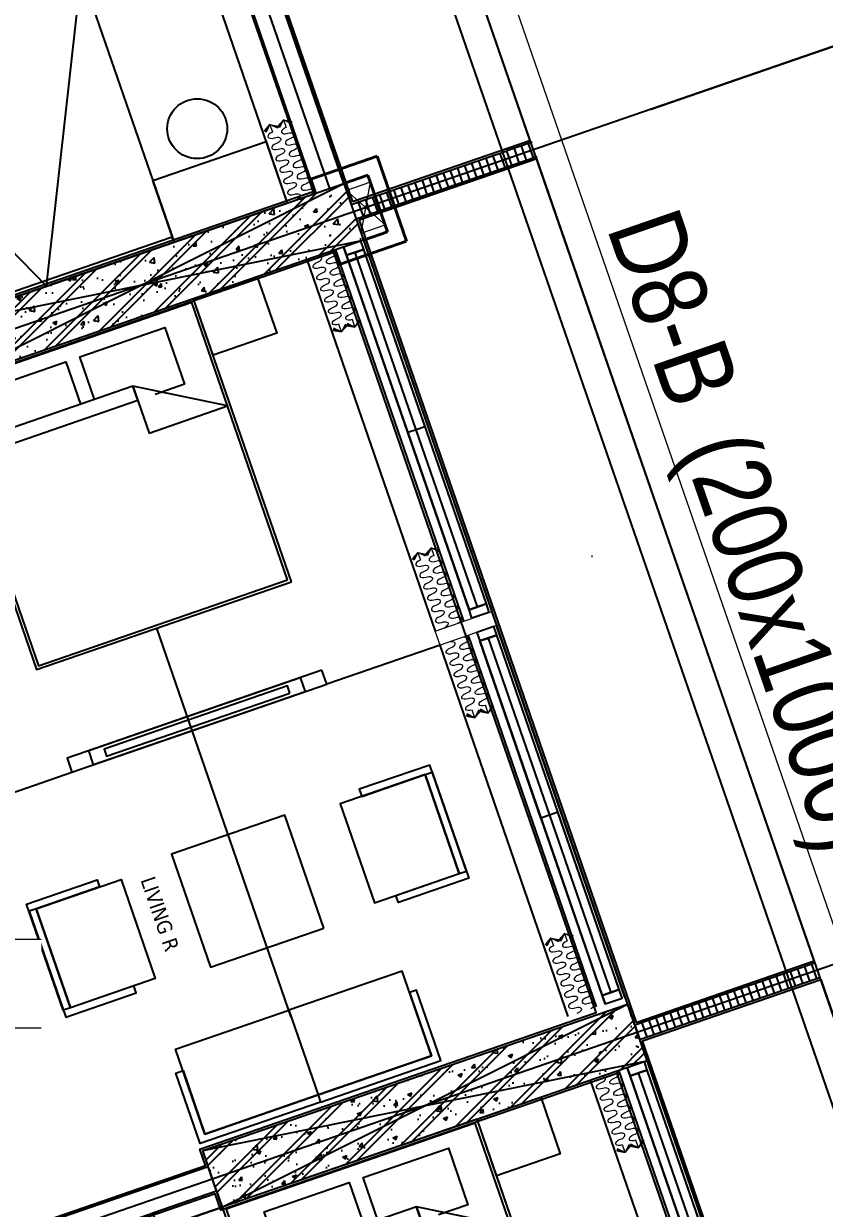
# Model space of a CAD drawing. Header units: millimetres. Extents: x -361699137 to 361252145, y -356478932 to 356523199.
# Drawn here: x -47711 to -42366, y 36150 to 44064 of the extents above; entities that cross this region are included whole.
import ezdxf
from ezdxf.enums import TextEntityAlignment as Align
from ezdxf.xclip import XClip

# ---------------------------------------------------------------- set-up
doc = ezdxf.new("R2010")
doc.units = ezdxf.units.MM
doc.header["$LTSCALE"] = 100
doc.header["$MEASUREMENT"] = 0
doc.header["$XCLIPFRAME"] = 0
doc.set_wipeout_variables(frame=1)
for name, pattern in [('220126_HDN_HBA typical plan$0$HIDDEN', [0.375, 0.25, -0.125]), ('ACAD_ISO03W100', [30, 12, -18]), ('HIDDEN', [0.375, 0.25, -0.125])]:
    doc.linetypes.add(name, pattern=pattern)
for name, color, linetype in [('1VinaPVC-Text', 9, 'Continuous'), ('A-_FURN----_E-_N', 251, 'Continuous'), ('A-ANNO-ROOM', 50, 'Continuous'), ('A-WALL-FNSH', 11, 'Continuous'), ('AUDIT_I_220808132811-12', 1, 'Continuous'), ('ccu12-Text', 31, 'Continuous'), ('IDEA - dim', 251, 'Continuous'), ('KC', 5, 'Continuous'), ('KT-Net manh', 139, 'Continuous'), ('KT-Tuong', 1, 'Continuous')]:
    doc.layers.add(name, color=color, linetype=linetype)
for name, color, linetype, lineweight in [('AUDIT_I_220808132811-11', 7, 'Continuous', 9), ('ccu12-Tencaukien', 9, 'Continuous', 15), ('CIC36 net manh', 8, 'Continuous', 9), ('HBA-Partition', 4, 'Continuous', 13), ('KT-Chuviet', 255, 'Continuous', 15), ('KT-Kich thuoc', 159, 'Continuous', 18), ('KT-lomo nuoc', 3, 'HIDDEN', 5), ('KT-Net cat', 1, 'Continuous', 40), ('KT-Net thay', 7, 'Continuous', 15), ('KT-Net truc', 18, 'Continuous', 15)]:
    doc.layers.add(name, color=color, linetype=linetype, lineweight=lineweight)
doc.layers.add('dien tich thong thuy', color=3, linetype='Continuous', plot=False)
doc.styles.add('220126_HDN_HBA typical plan$0$211210_HDN_HBA_TYPICAL PLAN CORE OPT 1$0$HBA-Text', font='GOTHIC.TTF')
doc.styles.add('Arial Narrow', font='ARIALN.TTF')
doc.styles.add('font unicode ccu', font='arial.ttf')
doc.styles.add('ROMANS', font='ROMANS.SHX')
doc.styles.add('Tahoma', font='tahoma.ttf')
doc.dimstyles.new('CCU_1-300', dxfattribs={"dimscale": 300, "dimtxt": 2.5, "dimasz": 1, "dimexe": 1, "dimexo": 2, "dimgap": 0.5, "dimtad": 1, "dimdec": 0, "dimdsep": 46, "dimtxsty": 'Arial Narrow', "dimblk": 'ARCHTICK', "dimcen": -1, "dimdle": 1, "dimclrd": 256, "dimclre": 256, "dimclrt": 3, "dimadec": 0, "dimazin": 2, "dimtfac": 0.1, "dimtdec": 0, "dimtix": 1, "dimtmove": 2, "dimatfit": 1, "dimfxl": 1, "dimtvp": 0.8333333333333334, "dimtolj": 1, "dimtzin": 12, "dimarcsym": 0})
pattern_1 = [(49.99999999999999, (-90946.1647472535, -18366.26446870027), (286.9040730403014, -25.10085399303804), [30, -330]), (355, (-90946.1647472535, -18366.26446870027), (-55.50053344520001, 300.8768534800047), [24, -264]), (100.4514, (-90922.25607525349, -18368.35620470027), (231.4037526856086, 275.7758168243814), [25.496076, -280.4568448]), (46.18420000000001, (-90946.1647472535, -18286.26446870027), (426.8964194502578, -66.20760573160723), [45, -495]), (96.6356, (-90910.5900492535, -18291.78179150027), (373.8650822194813, 389.6471483601767), [38.2441152, -420.6852]), (351.1842, (-90946.1647472535, -18286.26446870027), (373.8647780534509, 389.6474403701299), [36, -396]), (21, (-90906.1647472535, -18306.26446870027), (238.7628208473847, -161.0475562661355), [30, -330]), (326.0000000000001, (-90906.1647472535, -18306.26446870027), (97.32613276863269, 290.0600180187412), [24, -264]), (71.4514, (-90886.2678540535, -18319.68511110027), (336.089051432596, 129.012198683981), [25.496076, -280.4568448]), (37.50000000000001, (-90946.1647472535, -18366.26446870027), (4.863942126916267, 133.1575415325246), [0, -260.8, 0, -268, 0, -265]), (7.499999999999999, (-90946.1647472535, -18366.26446870027), (105.2278149768594, 157.7646847529441), [0, -152.8, 0, -254.8, 0, -101]), (327.5, (-91035.3647472535, -18366.26446870027), (213.5289744689636, -9.021948693751902), [0, -100, 0, -312, 0, -414]), (317.5, (-91075.3647472535, -18366.26446870027), (233.2744677369545, 40.04199293292709), [0, -130, 0, -207.2, 0, -294]), (45, (-90946.1647472535, -18366.26446870027), (-120.2081528017131, 120.2081528017131), []), (45, (-90946.1647472535, -18317.26446870027), (-120.2081528017131, 120.2081528017131), [])]

# ---------------------------------------------------------------- blocks, each defined once
blk = doc.blocks.new('*U207')
for points in [[(396.7561588253833, -484.1490495130481), (464.3337632049024, -466.3349522090732), (394.4481821902239, -466.0516779393653)], [(482.6951045578201, -398.9039813853606), (464.6170375002125, -396.4493711387506), (464.3337632049024, -466.3349522090732)]]:
    blk.add_hatch(color=256).paths.add_polyline_path(points)
blk.add_line((464.3337632049024, -466.3349522090732), (416.9273155568029, -418.7598943406972))
for points in [[(396.7561588253833, -484.1490495130481), (464.3337632049024, -466.3349522090732), (394.4481821902239, -466.0516779393653)], [(482.6951045578201, -398.9039813853606), (464.6170375002125, -396.4493711387506), (464.3337632049024, -466.3349522090732)]]:
    blk.add_lwpolyline(points, close=True)
for centre in [(16.76743755071067, -17.17677016190672), (85.71403000141326, -87.65612936302188), (155.3043908096025, -157.4940017787478), (224.8947516177918, -227.3318741944736), (294.485112425981, -297.1697466101995), (364.0754732341703, -367.0076190259254)]:
    blk.add_ellipse(centre, major_axis=(34.52187991841241, 31.95056764796491), ratio=0.5238875827070036, start_param=4.731720461219403, end_param=7.873313114809197)
at = {"extrusion": (0, 0, -1)}
for centre in [(51.5728287498025, -52.1059534814385), (120.5194212005051, -122.5853126825537), (190.1097820086943, -192.4231850982796), (259.7001428168836, -262.2610575140054), (329.2905036250728, -332.0989299297313), (398.8808644332621, -401.9368023454572)]:
    blk.add_ellipse(centre, major_axis=(-32.07293168385898, -34.4082260416161), ratio=0.5238875826554585, start_param=4.731720461217387, end_param=7.87331311480718, dxfattribs=at)
blk = doc.blocks.new('19')
at = {"layer": 'IDEA - dim'}
for p, q in [((7899.999986546129, 199.9999954910018), (7899.999989511169, 5443.657891399933)), ((7999.999986546165, 199.9999954339291), (7999.999989511169, 5443.657891342868)), ((8099.99998654622, 199.999995376842), (8099.999989511096, 5443.657891285795))]:
    blk.add_line(p, q, dxfattribs=at)
for points in [[(5099.99998654607, 199.9999954910745), (5099.999986546074, 2099.999995491075), (6899.999986546165, 2099.999995490987), (6899.999986546085, 199.9999954910018)], [(7699.999986546085, 634.9999954909581), (7699.999986546041, 199.9999954909727), (6899.999986546085, 199.9999954910018), (6899.999986546136, 634.9999954909872)], [(5099.99998654607, 199.9999954910745), (6899.999986546085, 199.9999954910018), (6899.999986546041, 235.9999954910163), (5099.999986546143, 235.9999954910454)]]:
    blk.add_lwpolyline(points, close=True, dxfattribs=at)
blk.add_circle((7293.418579939127, 865.7640912388597), 199.9999999999999, dxfattribs=at)
at = {"layer": 'KT-Net manh', "linetype": 'ACAD_ISO03W100', "ltscale": 4}
blk.add_line((7699.999986546816, 2874.999996232873), (7699.999986546041, 199.9999954909727), dxfattribs=at)
blk.add_lwpolyline([(5099.999986546074, 2099.999995491075), (5999.999986546092, 199.9999954910309), (6899.999986546165, 2099.999995490987)], dxfattribs=at)
at = {"layer": 'CIC36 net manh', "color": 8, "extrusion": (0, 0, -1), "xscale": 0.8100000000112606, "yscale": 0.8100000000112606, "zscale": -0.8100000000112604, "rotation": 135.1232012039744}
for p in [(-7761.336645387273, 200.7459805128165), (-7856.29027187419, 200.5282661807432)]:
    blk.add_blockref('*U207', p, dxfattribs=at)
blk = doc.blocks.new('*U206')
at = {"layer": 'A-_FURN----_E-_N', "linetype": 'Continuous'}
for points in [[(-899.9999999999709, 600), (-899.9999999999709, 1000), (-1349.999999999971, 1000), (-1349.999999999971, 600)], [(-900.0000000000291, -1000), (-900.0000000000291, 1000), (900.0000000000291, 1000), (900.0000000000291, -1000)], [(-880.0000000000291, -980), (-880.0000000000291, 980), (880.0000000000291, 980), (880.0000000000291, -980)], [(1350.000000000029, 600), (1350.000000000029, 1000), (900.0000000000291, 1000), (900.0000000000291, 600)]]:
    blk.add_lwpolyline(points, close=True, dxfattribs=at)
at = {"layer": 'A-_FURN----_E-_N', "linetype": '220126_HDN_HBA typical plan$0$HIDDEN', "ltscale": 500}
blk.add_lwpolyline([(-900.0000000000291, -1000), (-900.0000000000291, 1000), (900.0000000000291, 1000), (900.0000000000291, -1000)], close=True, dxfattribs=at)
at = {"layer": 'A-_FURN----_E-_N', "linetype": 'Continuous'}
for points in [[(-54.9999999999709, 580), (-54.9999999999709, 880), (-655.605454891891, 880), (-655.605454891891, 480), (-448.1151331290312, 480)], [(645.6054548844986, 580), (645.6054548844986, 880), (45.0000000000291, 880), (45.0000000000291, 580)], [(-880.0000000000291, 248.6659454330802), (-326.2632651105232, 580), (880.0000000000291, 580), (880.0000000000291, 480), (-326.2632651105232, 480), (-326.2632651105232, 580), (-326.2632651105232, 248.6659454330802), (-880.0000000000291, 248.6659454330802)]]:
    blk.add_lwpolyline(points, dxfattribs=at)
blk = doc.blocks.new('18')
at = {"layer": 'A-_FURN----_E-_N'}
blk.add_lwpolyline([(5399.999999999956, 3449.999999999967), (5514.999999999964, 3449.999999999956), (5514.999999999956, 3000.000000000004), (5399.999999999964, 3000.000000000011)], close=True, dxfattribs=at)
at = {"layer": 'A-WALL-FNSH', "color": 5}
for points in [[(2835.000000001841, 139.9999999808606), (5340.938150439368, 139.9999999808824), (5340.938150439368, 19.9999999808897), (2835.000000001819, 19.99999998086787)], [(4087.500000003689, 79.99999998087878), (5340.938150439375, 79.99999998087515), (5340.938150439368, 19.9999999808897), (4087.500000003689, 19.99999998088242)], [(5340.938150439368, 19.9999999808897), (5340.938150439368, 139.9999999808824), (5400.938150439397, 139.9999999808751), (5400.938150439375, 19.99999998086787)], [(8414.997110256125, 139.9999999808824), (5909.997110254248, 139.9999999809261), (5909.99711025427, 19.9999999809188), (8414.99711025614, 19.99999998086787)], [(8474.997110256118, 19.9999999808897), (8474.99711025614, 139.9999999808606), (8414.997110256125, 139.9999999808824), (8414.99711025614, 19.99999998086787)], [(8574.997110256118, 19.99999998085696), (8574.997110256132, 139.9999999808679), (8634.997110256132, 139.9999999808679), (8634.997110256147, 19.9999999808897)], [(8634.997110256132, 139.9999999808679), (11140.93526069367, 139.9999999808315), (11140.93526069368, 19.9999999808133), (8634.997110256147, 19.9999999808897)]]:
    blk.add_lwpolyline(points, close=True, dxfattribs=at)
for points in [[(5400.938150439397, 139.9999999808751), (2835.000000001841, 139.9999999808606)], [(5849.997110254277, 139.9999999809224), (8414.997110256125, 139.9999999808824)], [(11200.93526069368, 139.9999999808242), (8634.997110256132, 139.9999999808679)]]:
    blk.add_lwpolyline(points, dxfattribs=at)
for points, elevation in [([(5909.99711025427, 19.9999999809188), (5909.997110254248, 139.9999999809261), (5849.997110254277, 139.9999999809224), (5849.997110254262, 19.99999998093335)], -7.522739859972156e-10), ([(7162.49711025427, 79.99999998089334), (5909.997110254284, 79.99999998093699), (5909.99711025427, 19.9999999809188), (7162.497110254255, 19.99999998088606)], -3.796856583478114e-10), ([(7162.49711025427, 139.999999980897), (8414.997110256125, 139.9999999808824), (8414.997110256125, 79.99999998086787), (7162.49711025427, 79.99999998089334)], -3.796856583478114e-10), ([(9887.497110257995, 139.999999980846), (8634.997110256132, 139.9999999808679), (8634.997110256132, 79.9999999808897), (9887.497110257995, 79.99999998084604)], 3.938786790756883e-10), ([(9887.497110257995, 79.99999998084604), (11140.93526069367, 79.99999998081694), (11140.93526069368, 19.9999999808133), (9887.497110257995, 19.99999998084968)], 3.938786790485833e-10), ([(11140.93526069368, 19.9999999808133), (11140.93526069367, 139.9999999808315), (11200.93526069368, 139.9999999808242), (11200.93526069368, 19.99999998082421)], 7.667333258912484e-10)]:
    blk.add_lwpolyline(points, close=True, dxfattribs=dict(at, elevation=elevation))
at = {"layer": 'HBA-Partition'}
blk.add_lwpolyline([(8474.99711025614, 400), (8574.997110256147, 400.0000000000327), (8574.997110256132, 2.546585164964199e-11), (8474.997110256147, -1.091393642127514e-11)], close=True, dxfattribs=at)
at = {"layer": 'IDEA - dim'}
for p, q in [((5400.938150439368, 200.0000000001819), (2775.000000001826, 200.0000000000691)), ((5849.99711025427, 200.0000000002401), (8474.997110256125, 200.0000000000873)), ((11200.93526069368, 200.0000000001673), (8574.997110256132, 200.0000000000837)), ((5400.938150439375, 1.091393642127514e-11), (2775.000000001826, 1.091393642127514e-11)), ((5849.99711025427, 8.36735125631094e-11), (8474.997110256147, -1.091393642127514e-11)), ((11200.93526069368, -1.818989403545856e-11), (8574.997110256132, 2.546585164964199e-11))]:
    blk.add_line(p, q, dxfattribs=at)
for points, elevation in [([(6990.674298993501, 3075.738865847987), (6990.674298993508, 3523.743899913094), (7690.674298993508, 3523.743899913079), (7690.674298993508, 3573.743899913075), (6940.674298993508, 3573.743899913108), (6940.674298993494, 3075.738865847979)], -4.426560128373887e-10), ([(7690.674298993508, 3075.738865847983), (7690.674298993508, 3523.743899913079), (6990.674298993508, 3523.743899913094), (6990.674298993508, 3573.743899913105), (7740.674298993508, 3573.743899913065), (7740.674298993494, 3075.738865847987)], -2.155545560024886e-10), ([(7690.674298993508, 3523.743899913079), (7690.674298993508, 2923.743899913072), (6990.674298993501, 2923.743899913065), (6990.674298993508, 3523.743899913094)], -4.284621718021481e-10), ([(6348.00214431918, 2950.000000000047), (5899.997110254313, 2950.000000000084), (5899.997110254299, 2150.000000000047), (5849.997110254313, 2150.000000000091), (5849.997110254328, 3000.00000000008), (6348.002144319194, 3000.000000000073)], -6.109019000573052e-10), ([(5899.997110254313, 2950.000000000084), (6499.997110254328, 2950.000000000062), (6499.997110254313, 2150.000000000055), (5899.997110254299, 2150.000000000047)], -7.3808014493487e-10), ([(6940.674298993465, 1750.000000000062), (7740.674298993472, 1750.000000000025), (7740.674298993486, 2550.000000000029), (6940.674298993479, 2550.000000000047)], -4.426560128373887e-10), ([(6348.002144319173, 1350.000000000084), (5899.997110254284, 1350.000000000076), (5899.997110254299, 2150.000000000047), (5849.997110254313, 2150.000000000091), (5849.997110254299, 1300.000000000055), (6348.002144319165, 1300.00000000004)], -6.109019000573052e-10), ([(5899.997110254284, 1350.000000000076), (6499.997110254299, 1350.000000000076), (6499.997110254313, 2150.000000000055), (5899.997110254299, 2150.000000000047)], -7.3808014493487e-10), ([(7690.674298993465, 776.2561000869973), (7690.67429899345, 1376.256100086986), (6990.674298993472, 1376.256100086986), (6990.67429899345, 776.256100087001)], -4.284621718021481e-10), ([(6990.67429899345, 1224.261134152122), (6990.67429899345, 776.256100087001), (7690.674298993465, 776.2561000869973), (7690.674298993465, 726.2561000869937), (6940.674298993465, 726.2561000870264), (6940.674298993465, 1224.261134152101)], -4.426560128373887e-10), ([(7690.674298993457, 1224.261134152122), (7690.674298993465, 776.2561000869973), (6990.67429899345, 776.256100087001), (6990.67429899345, 726.2561000869864), (7740.67429899345, 726.2561000870082), (7740.674298993457, 1224.261134152093)], -2.155545560024886e-10)]:
    blk.add_lwpolyline(points, close=True, dxfattribs=dict(at, elevation=elevation))
for points in [[(8574.997110254284, 1200.000000000018), (8574.997110254328, 3000.000000000004), (8474.997110250595, 3000.00000000004), (8474.997110250551, 1200.000000000015)], [(8474.997110254306, 2847.500000000491), (8574.997110254313, 2847.500000000491), (8574.997110254299, 1352.499999999553), (8474.997110254299, 1352.499999999574)], [(8499.997110254299, 1452.499999999538), (8549.997110254299, 1452.499999999538), (8549.997110254299, 2747.500000000491), (8499.997110254328, 2747.500000000477)]]:
    blk.add_lwpolyline(points, close=True, dxfattribs=at)
at = {"layer": 'KT-Net manh', "linetype": 'ACAD_ISO03W100', "ltscale": 4}
for p, q in [((8474.997110250602, 3979.999994853042), (8474.997110250595, 3000.00000000004)), ((6449.997110254313, 2150.000000000055), (9199.997110254299, 2150.000000000004)), ((8474.997110250537, 400.0000000000255), (8474.997110250551, 1200.000000000015)), ((5400.938150439368, 400.00000000004), (2775.000000001834, 400.0000000000327)), ((5849.99711025427, 400.0000000000546), (8474.99711025614, 400)), ((11200.93526069368, 399.99999999996), (8574.997110256147, 400.0000000000327))]:
    blk.add_line(p, q, dxfattribs=at)
at = {"layer": 'KT-Tuong'}
blk.add_line((5514.999999999956, 5980.000000000004), (5514.999999999956, 3000.000000000004), dxfattribs=at)
at = {"layer": 'KT-Tuong', "elevation": -3.051679928179306e-10}
blk.add_lwpolyline([(5514.999999999956, 3000.000000000004), (5684.997110254313, 3000.000000000007), (5684.99711025443, 7930.000000000069), (7424.997110248827, 7930.00000000004)], dxfattribs=at)
at = {"layer": 'CIC36 net manh', "color": 8}
for p, xscale, yscale, zscale, rotation in [((5400.433038476833, 338.6633411585935), 0.8100000000112609, 0.8100000000112609, 0.8100000000112609, 225.123201203973), ((5850.74309527607, 338.6633411586627), -0.8100000000112609, 0.8100000000112609, 0.8100000000112609, 134.876798796026), ((8474.251125232462, 338.6633411585935), 0.8100000000112599, 0.8100000000112599, 0.8100000000112599, 225.123201203972), ((8575.74309527981, 338.6633411586117), -0.8100000000112609, 0.8100000000112609, 0.8100000000112609, 134.876798796026), ((11200.4301487311, 338.6633411585535), 0.8100000000112599, 0.8100000000112599, 0.8100000000112599, 225.123201203972), ((5400.650752808862, 243.7097146716587), 0.8100000000112609, 0.8100000000112609, 0.8100000000112609, 225.123201203973), ((5850.525380944055, 243.7097146717242), -0.8100000000112609, 0.8100000000112609, 0.8100000000112609, 134.876798796026), ((8474.468839564506, 243.7097146716733), 0.8100000000112599, 0.8100000000112599, 0.8100000000112599, 225.123201203972), ((8575.52538094775, 243.7097146716696), -0.8100000000112609, 0.8100000000112609, 0.8100000000112609, 134.876798796026), ((11200.64786306317, 243.7097146716369), 0.8100000000112599, 0.8100000000112599, 0.8100000000112599, 225.123201203972)]:
    blk.add_blockref('*U207', p, dxfattribs=dict(at, xscale=xscale, yscale=yscale, zscale=zscale, rotation=rotation))
at = {"layer": 'IDEA - dim', "xscale": -1, "rotation": 270}
for p in [(4399.999999999964, 2099.999999999945), (10199.9971102543, 2099.999999999935)]:
    blk.add_blockref('*U206', p, dxfattribs=at)
at = {"layer": '1VinaPVC-Text', "style": 'Tahoma'}
blk.add_text('LIVING R', height=99.99999999999994, rotation=179.9999999997916, dxfattribs=at).set_placement((7645.893581380318, 2803.672146044355))
blk = doc.blocks.new('TAG CAO DO SAN')
blk.add_wipeout([(1526701.778855525, -266095.22987594287), (1527644.6359120198, -266095.22987594287), (1527644.6359120198, -266330.944140067), (1526701.778855525, -266330.944140067)]).dxf.layer = 'KT-Net thay'
at = {"layer": 'KT-Net thay', "flags": 128}
blk.add_lwpolyline([(1526701.778855525, -266095.2298759429), (1526701.778855525, -266330.9441400666), (1527644.63591202, -266330.9441400666), (1527644.63591202, -266095.2298759429)], close=True, dxfattribs=at)
blk.add_lwpolyline([(1526701.778855525, -266330.9441400666), (1527644.63591202, -266330.9441400666)], dxfattribs=at)
at = {"layer": 'KT-Chuviet', "color": 31, "style": 'font unicode ccu', "width": 0.75}
blk.add_attdef('TÊNPHÒNG', text='', height=117.85713, dxfattribs=at).set_placement((1527175.308820772, -266213.4467624734), align=Align.MIDDLE_CENTER)
blk = doc.blocks.new('A$C1AAC5519')
at = {"layer": 'A-ANNO-ROOM', "insert": (772.955269176513, 1216.574747113511), "char_height": 600, "attachment_point": 2, "rotation": 50.44882673977027, "style": '220126_HDN_HBA typical plan$0$211210_HDN_HBA_TYPICAL PLAN CORE OPT 1$0$HBA-Text'}
blk.add_mtext_dynamic_manual_height_columns('S.B1.', width=722857412.8743668, gutter_width=9765.624999999996, heights=[0], dxfattribs=at)
blk = doc.blocks.new('A$C418F5BC8')
at = {"layer": 'A-ANNO-ROOM', "insert": (648.1133449638728, 1090.790118377889), "char_height": 600, "attachment_point": 2, "rotation": 50.44882673977027, "style": '220126_HDN_HBA typical plan$0$211210_HDN_HBA_TYPICAL PLAN CORE OPT 1$0$HBA-Text'}
blk.add_mtext_dynamic_manual_height_columns('SL-S', width=722857412.8743668, gutter_width=9765.624999999996, heights=[0], dxfattribs=at)
blk = doc.blocks.new('A$C2A6C5140')
at = {"layer": 'A-ANNO-ROOM', "insert": (731.4497625969816, 1190.0169191678, 0.0003277973379295924), "char_height": 600, "attachment_point": 2, "rotation": 50.44882673977027, "style": '220126_HDN_HBA typical plan$0$211210_HDN_HBA_TYPICAL PLAN CORE OPT 1$0$HBA-Text'}
blk.add_mtext_dynamic_manual_height_columns('2-BR', width=722857412.8743668, gutter_width=9765.624999999996, heights=[0], dxfattribs=at)
blk = doc.blocks.new('A$C5388591E')
at = {"layer": 'A-ANNO-ROOM', "insert": (894.3001998505497, 842.1987865094561, 0.0004622000541105721), "char_height": 600, "attachment_point": 2, "rotation": 1.4064704596368105, "style": '220126_HDN_HBA typical plan$0$211210_HDN_HBA_TYPICAL PLAN CORE OPT 1$0$HBA-Text'}
blk.add_mtext_dynamic_manual_height_columns('3-BR', width=722857412.8743668, gutter_width=9765.624999999996, heights=[0], dxfattribs=at)
blk = doc.blocks.new('A$C21AF0CCA')
at = {"layer": 'A-ANNO-ROOM', "insert": (1197.56892258345, 814.6835720778872), "char_height": 600, "attachment_point": 2, "rotation": 0.10542954816276216, "style": '220126_HDN_HBA typical plan$0$211210_HDN_HBA_TYPICAL PLAN CORE OPT 1$0$HBA-Text'}
blk.add_mtext_dynamic_manual_height_columns('S.B1P.', width=722857412.8743668, gutter_width=9765.624999999996, heights=[0], dxfattribs=at)
blk = doc.blocks.new('Louvre')
for p, q in [((-390.067916277796, 975.9572027104441, 0.1512365001885502), (-295.1435544323176, 1008.729661013116, 0.1512365002144518)), ((-373.750619571656, 928.6946823777398, 0.1512365001885502), (-278.8262577261776, 961.4671406804118, 0.1512365002144518)), ((-357.4333228655159, 881.4321620450355, 0.1512365001885502), (-262.5089610200375, 914.2046203477075, 0.1512365002144518)), ((-341.1160261593759, 834.1696417123312, 0.1512365001885502), (-246.1916643138975, 866.9421000150032, 0.1512365002144518)), ((-324.7987294532359, 786.9071213796269, 0.1512365001885502), (-229.8743676077574, 819.6795796822989, 0.1512365002144518)), ((-308.4814327470958, 739.6446010469226, 0.1512365001885502), (-213.5570709016174, 772.4170593495946, 0.1512365002144518)), ((-292.1641360409558, 692.3820807142183, 0.1512365001885502), (-197.2397741954774, 725.1545390168903, 0.1512365002144518)), ((-275.8468393348157, 645.119560381514, 0.1512365001885502), (-180.9224774893373, 677.892018684186, 0.1512365002144518)), ((-259.5295426286757, 597.8570400488097, 0.1512365001885502), (-164.6051807831973, 630.6294983514817, 0.1512365002144518)), ((-243.2122459225357, 550.5945197161054, 0.1512365001885502), (-148.2878840770572, 583.3669780187774, 0.1512365002144518)), ((-226.8949492163956, 503.3319993834011, 0.1512365001885502), (-131.9705873709172, 536.1044576860731, 0.1512365002144518)), ((-210.5776525102556, 456.0694790506968, 0.1512365001885502), (-115.6532906647772, 488.8419373533688, 0.1512365002144518)), ((-194.2603558041155, 408.8069587179925, 0.1512365001885503), (-99.33599395863712, 441.5794170206646, 0.1512365002144518)), ((-177.9430590979755, 361.5444383852882, 0.1512365001885503), (-83.01869725249708, 394.3168966879603, 0.1512365002144518)), ((-161.6257623918355, 314.2819180525839, 0.1512365001885503), (-66.70140054635704, 347.054376355256, 0.1512365002144518)), ((-145.3084656856954, 267.0193977198796, 0.1512365001885503), (-50.38410384021699, 299.7918560225517, 0.1512365002144518)), ((-128.9911689795554, 219.7568773871753, 0.1512365001885503), (-34.06680713407695, 252.5293356898474, 0.1512365002144518)), ((-112.6738722734153, 172.494357054471, 0.1512365001885503), (-17.74951042793691, 205.2668153571431, 0.1512365002144518)), ((-96.35657556727529, 125.2318367217667, 0.1512365001885503), (-1.43221372179687, 158.0042950244388, 0.1512365002144518)), ((-80.03927886113524, 77.96931638906244, 0.1512365001885503), (14.88508298434317, 110.7417746917345, 0.1512365002144518)), ((-63.7219821549952, 30.70679605635814, 0.1512365001885503), (31.20237969048321, 63.47925435903016, 0.1512365002144518)), ((-47.40468544885516, -16.55572427634615, 0.1512365001885503), (47.51967639662325, 16.21673402632587, 0.1512365002144518))]:
    blk.add_line(p, q)
at = {"elevation": 0.1512365001885503}
blk.add_lwpolyline([(47.5188208874315, 16.2192119784886), (-311.4533339738846, 1055.970408101566), (-405.9933989513665, 1023.379364635679), (-47.40468544885516, -16.55572427634615)], close=True, dxfattribs=at)
blk = doc.blocks.new('*U387')
at = {"layer": 'KT-lomo nuoc', "ltscale": 500}
for p, q in [((-42.61101575459929, -296.9677138994825), (-168.2764362133811, 24.13694520859936)), ((-210.8874519679809, -272.8214716385427), (-1.734723475976807e-18, -0.00929705234011635))]:
    blk.add_line(p, q, dxfattribs=at)
blk.add_lwpolyline([(-42.61101575459929, -296.9677138994825), (-210.8874519679809, -272.8214716385427), (-168.2764362133811, 24.13694520859936), (-1.734723475976807e-18, -0.00929705234011635)], close=True, dxfattribs=at)
blk = doc.blocks.new('CTN TN T39')
at = {"layer": 'KT-Net cat'}
for p, q in [((-41428.01308096747, 16108.74072120576, 5.447695722557314e-05), (-41872.28078631809, 15955.35812725587, 5.447695722557314e-05)), ((-41428.01308096749, 16108.7407212058, 5.447695722557314e-05), (-41232.20552049167, 15541.59047721354, 5.447695722557314e-05)), ((-41489.90352822022, 15981.58108712776, 5.447695722557314e-05), (-41650.59609735137, 15926.1022783263, 5.447695722557314e-05)), ((-41489.90352822022, 15981.58108712779, 5.447695722557314e-05), (-41359.36515456969, 15603.48092446628, 5.447695722557314e-05)), ((-41359.36515456965, 15603.48092446616, 5.447695722557314e-05), (-41520.05772370087, 15548.00211566472, 5.447695722557314e-05)), ((-41232.20552049164, 15541.59047721337, 5.447695722557314e-05), (-41676.47322573926, 15388.20788329914, 5.447695722557314e-05))]:
    blk.add_line(p, q, dxfattribs=at)
at = {"layer": 'KT-Net cat', "elevation": 5.447695722557314e-05}
for points in [[(-41872.28078631809, 15955.35812725587), (-41839.64619288829, 15860.83308659641)], [(-41709.10781919281, 15482.73292402735), (-41676.47322573926, 15388.20788329914)]]:
    blk.add_lwpolyline(points, dxfattribs=at)
at = {"layer": 'KT-lomo nuoc', "linetype": 'HIDDEN', "xscale": -0.9999999999999997, "rotation": 10.8976534755902}
blk.add_blockref('*U387', (-41634.1785730781, 15878.62738326113, -1.800228369656102e-07), dxfattribs=at)
blk = doc.blocks.new('_ARCHTICK')
at = {"color": 0, "linetype": 'ByBlock', "const_width": 0.15}
blk.add_lwpolyline([(-0.5, -0.5), (0.5, 0.5)], dxfattribs=at)
blk = doc.blocks.new('*D473')
at = {"layer": 'Defpoints', "color": 0, "transparency": 16777216}
for p in [(96220.10757443332, 9145.044461581034), (100681.6300573337, 4549.43498835255), (98112.25008031187, 3662.362888598291, -0.001541574509502537)]:
    blk.add_point(p, dxfattribs=at)
at = {"layer": 'KC', "lineweight": -2, "transparency": 16777216}
for p, q in [((98690.92292576424, 10315.4635280688), (100779.5336867492, 4265.859814285308)), ((96787.2579225678, 9340.85172041208), (99072.40172924701, 10129.79198341708)), ((98679.40042844637, 3858.17014742934), (100965.2052314009, 4647.338617768073))]:
    blk.add_line(p, q, dxfattribs=at)
at = {"layer": 'KC', "lineweight": -2, "transparency": 16777216, "xscale": 300, "yscale": 300, "zscale": 300}
for p, rotation in [((98788.82655517977, 10031.88835400156), 109.0471074798708), ((100681.6300573337, 4549.43498835255), 289.0471074798708)]:
    blk.add_blockref('_ARCHTICK', p, dxfattribs=dict(at, rotation=rotation))
at = {"layer": 'KC', "color": 3, "transparency": 16777216, "insert": (100238.9804529584, 7464.580857333509), "char_height": 750, "attachment_point": 5, "rotation": 289.04710747987076, "style": 'Arial Narrow'}
blk.add_mtext('\\A1;5800', dxfattribs=at)
blk = doc.blocks.new('*D478')
at = {"layer": 'Defpoints', "color": 0, "transparency": 16777216}
for p in [(98112.91399235021, 3662.592102983683, 0.0007328238285898984), (102574.4364752552, -933.0173702513384), (100005.0564982365, -1820.089470004539, 0.000763814108300841)]:
    blk.add_point(p, dxfattribs=at)
at = {"layer": 'KC', "lineweight": -2, "transparency": 16777216}
for p, q in [((100583.7293436833, 4833.011169472178), (102672.3401046707, -1216.592544318581)), ((98680.06434048469, 3858.399361814729), (100965.208147166, 4647.339624820459)), ((100572.206846371, -1624.282211173493), (102858.0116493225, -835.1137408358154))]:
    blk.add_line(p, q, dxfattribs=at)
at = {"layer": 'KC', "lineweight": -2, "transparency": 16777216, "xscale": 300, "yscale": 300, "zscale": 300}
for p, rotation in [((100681.6329730988, 4549.435995404936), 109.0471074798708), ((102574.4364752552, -933.0173702513384), 289.0471074798708)]:
    blk.add_blockref('_ARCHTICK', p, dxfattribs=dict(at, rotation=rotation))
at = {"layer": 'KC', "color": 3, "transparency": 16777216, "insert": (102463.2901857588, 2096.574418033808), "char_height": 750, "attachment_point": 5, "rotation": 289.04710747987076, "style": 'Arial Narrow'}
blk.add_mtext('\\A1;5800', dxfattribs=at)
blk = doc.blocks.new('*U467')
at = {"layer": 'ccu12-Tencaukien', "color": 8, "ltscale": 10000}
blk.add_line((360.6565736538532, -155.3215232637356), (354.4065714950475, -155.3215232637356), dxfattribs=at)
at = {"layer": 'ccu12-Text', "color": 2, "style": 'Arial Narrow', "width": 0.8}
blk.add_attdef('SH', text='', height=300, dxfattribs=at).set_placement((275.6048113084853, 5.864471777974813), align=Align.BOTTOM_RIGHT)
at = {"layer": 'ccu12-Text', "color": 31, "style": 'Arial Narrow', "width": 0.8}
for tag, p in [('(', (507.5315725744504, -75.41116959831947)), (')', (962.8971199221714, -75.41116959831947)), ('KT', (632.605666770517, -75.41116959831947))]:
    blk.add_attdef(tag, text='', height=250, dxfattribs=at).set_placement(p, align=Align.BOTTOM_LEFT)
blk = doc.blocks.new('A$C0e39c971')
at = {"layer": 'KC'}
h = blk.add_hatch(dxfattribs=at)
h.set_pattern_fill('VATLIEU04', color=256, scale=40, style=0, pattern_type=2)
h.set_pattern_definition(pattern_1)
h.paths.add_polyline_path([(3528.406771717637, -19411.27441279861), (3397.868398067149, -19033.17425013707), (6233.619618028722, -18054.13644775841), (6364.157991679211, -18432.23661041996)])
h = blk.add_hatch(dxfattribs=at)
h.set_pattern_fill('VATLIEU04', color=256, scale=40, style=0, pattern_type=2)
h.set_pattern_definition(pattern_1)
h.paths.add_polyline_path([(5421.213175667028, -24893.72677621842), (5290.67480201654, -24515.62661355688), (8126.426021978114, -23536.58881117823), (8256.964395628602, -23914.68897383977)])
at = {"layer": 'KC', "ltscale": 2000}
for p, q in [((-2159.147496379213, 6253.900647991501), (11013.67484606174, -31900.75174209219)), ((12176.63724247972, -16213.90927439998), (-19908.59237617441, -27291.26987299925)), ((14069.44074417278, -21696.36263981841), (-53644.32650565007, -45074.40919920281))]:
    blk.add_line(p, q, dxfattribs=at)
at = {"layer": 'KC', "linetype": 'ByBlock', "ltscale": 30}
for p, q in [((3528.406771717637, -19411.27441279861, 7.594850334996254e-05), (6233.619618028722, -18054.13644775841, 7.594850334996254e-05)), ((3397.868398067149, -19033.17425013707, 7.594850334996254e-05), (6364.157991679211, -18432.23661041996, 7.594850334996254e-05)), ((5421.213175667028, -24893.72677621842, 7.59485033499621e-05), (8126.426021978114, -23536.58881117823, 7.59485033499621e-05)), ((5290.67480201654, -24515.62661355688, 7.59485033499621e-05), (8256.964395628602, -23914.68897383977, 7.59485033499621e-05))]:
    blk.add_line(p, q, dxfattribs=at)
at = {"layer": 'KC', "elevation": 1.034975806175202e-10}
for points in [[(14933.17361416994, -32880.38154215259), (11797.35357210017, -32880.38154215261), (11807.52844550367, -31206.89435170014, 0.08515873318755567), (11517.14835727797, -29442.48957562752), (9782.513696338516, -24427.94663628557), (5654.824279982597, -12497.41249047045, 0.2604672854680671), (2863.82834577933, -10022.85672617616), (-12194.96578093246, -5671.713668447799, 0.435644016025474), (-16756.18087369134, -9926.123045026583, 0.1024814303758023), (-16652.24508210178, -11547.11051104142), (-15346.43619342241, -15274.51639183591), (-15354.94214818859, -15277.4530568033)], [(14933.17361416994, -33080.38154215259), (11596.13386692313, -33080.38154215261), (11607.53214209298, -31205.67836565616, 0.08515873318755564), (11328.13661293899, -29507.86969876857), (9593.50286925779, -24493.32941112927), (5465.907009912102, -12563.0656801067, 0.2609240056803378), (2814.692147150316, -10216.84063454252), (-12229.96937044614, -5869.781104586862, 0.4351578107015427), (-16556.13467710545, -9940.02994358406, 0.1029731977665951), (-16461.19171846543, -11487.55344665156), (-15091.25851671158, -15398.00092237462), (-15289.67296134598, -15466.50313812808)]]:
    blk.add_lwpolyline(points, format="xyb", dxfattribs=at)
at = {"layer": 'KC', "ltscale": 0.25}
for points, elevation in [([(3528.406771717637, -19411.27441279861), (3397.868398067149, -19033.17425013707), (6233.619618028722, -18054.13644775841), (6364.157991679211, -18432.23661041996)], 7.594850334996254e-05), ([(5421.213175667028, -24893.72677621842), (5290.67480201654, -24515.62661355688), (8126.426021978114, -23536.58881117823), (8256.964395628602, -23914.68897383977)], 7.59485033499621e-05)]:
    blk.add_lwpolyline(points, close=True, dxfattribs=dict(at, elevation=elevation))
at = {"layer": 'KC', "extrusion": (-7.825902669681734e-07, -7.35092495046314e-07, 0.9999999999994236)}
ref = blk.add_blockref('*U467', (8188.871884779383, -19901.86740918048, 0.008194261487482916), dxfattribs=dict(at, xscale=1.815893337873055, yscale=1.815893337873055, zscale=1.815893337873055, rotation=268.6213726059944))
ref.add_attrib('KT', '(200x1000)', dxfattribs={"layer": 'ccu12-Tencaukien', "color": 31, "extrusion": (-7.825902669681734e-07, -7.35092495046314e-07, 0.9999999999994236), "height": 499.9999999999999, "rotation": 289.0844388909141, "style": 'Arial Narrow'}).set_placement((8345.152492374642, -19875.18181914044, 0.00793521447390365), align=Align.BOTTOM_LEFT)
ref.add_attrib('SH', 'D8-B', dxfattribs={"layer": 'ccu12-Tencaukien', "color": 2, "extrusion": (-7.825902669681734e-07, -7.35092495046314e-07, 0.9999999999994236), "height": 499.9999999999999, "rotation": 289.0844388909141, "style": 'Arial Narrow'}).set_placement((8270.188986176589, -19631.36153665083, 0.00819178905332026), align=Align.BOTTOM_RIGHT)
at = {"layer": 'KC'}
dim = blk.add_linear_dim(base=(10285.46531008017, -16866.82948034771), p1=(5823.942827179795, -12271.22000711923), p2=(7716.085333058378, -17753.90158010197, -0.001541574406004957), angle=109.0471074798707, dimstyle='CCU_1-300', dxfattribs=at)
dim.commit()
dim.dimension.update_dxf_attribs({"geometry": '*D473', "text_midpoint": (9842.815705704852, -13951.68361136676), "insert": (-90396.16474725353, -21416.26446870026)})
dim = blk.add_linear_dim(base=(12178.2717280017, -22349.2818389516), p1=(7716.749245096697, -17753.67236571658, 0.000732823932087479), p2=(9608.891750982963, -23236.3539387048, 0.0007638142117984216), angle=109.0471074798707, dimstyle='CCU_1-300', dxfattribs=at)
dim.commit()
dim.dimension.update_dxf_attribs({"geometry": '*D478', "text_midpoint": (12067.12543850532, -19319.69005066646), "dimtype": 128, "insert": (-90396.16474725353, -21416.26446870026)})

msp = doc.modelspace()

# ---------------------------------------------------------------- linework, layer by layer
at = {"layer": 'AUDIT_I_220808132811-11', "elevation": 1.118653840330101e-10}
for points in [[(-39808.92845346354, 28170.41457684641), (-39798.76097330701, 29842.6857812549, 0.08515873318755561), (-40100.1264841044, 31673.68916280888), (-41834.76119880198, 36688.2322575571), (-45962.54183999758, 48619.03007733775, 0.2600451643030329), (-48893.1561524758, 51221.8756181646), (-63965.76637019703, 55577.01074776641, 0.5721348877565147), (-68352.77867380515, 49264.16774388711), (-68069.8890461984, 48444.20444056683)], [(-40008.93215012114, 28170.41457684641), (-39998.75727671772, 29843.90176729887, 0.08515873318755567), (-40289.13736494334, 31608.30654337149), (-42023.77202588267, 36622.84948271344), (-46151.46144223865, 48553.38362852857, 0.2604672854680671), (-48942.45737644203, 51027.93939282285), (-64001.25150315376, 55379.08245055121, 0.5713168116588397), (-68167.01007221724, 49338.94840400742), (-67880.82466070188, 48509.43218111357)]]:
    msp.add_lwpolyline(points, format="xyb", dxfattribs=at)
at = {"layer": 'AUDIT_I_220808132811-12', "elevation": 1.118653840330101e-10}
msp.add_lwpolyline([(-68085.48191272601, 48438.82485810568), (-68458.53080432309, 49503.6856079576, -0.5864868177772504), (-63481.05990658142, 54410.29610214528), (-49964.22919875942, 50517.10877906746, -0.2320152965144457), (-47331.86865411699, 48093.66805879056), (-41722.53120848179, 31842.24520516535)], format="xyb", dxfattribs=at)
at = {"layer": 'dien tich thong thuy'}
for points, elevation in [([(-55386.90187932126, 52082.11818891509), (-55171.45119567215, 52827.76765308723), (-48942.45629466861, 51027.93908168453, -0.1280966705368535), (-47224.68791623425, 50154.14276690455, -0.06378773062526846), (-46585.54816044308, 49422.50148045859, -0.06378773062530428), (-46151.46036046493, 48553.38331738961), (-44331.63072592113, 43282.30474395927), (-45514.81250551983, 42873.71094080945)], 4.469598132477386e-10), ([(-55386.90187932126, 52082.11818891509), (-49953.78644366853, 50512.25394144924, -0.2439221712705235), (-47273.22418619582, 47965.61553057763), (-45514.81250551983, 42873.71094080945)], 5.460151078797131e-05)]:
    msp.add_lwpolyline(points, format="xyb", dxfattribs=dict(at, elevation=elevation))
at = {"layer": 'dien tich thong thuy', "elevation": 5.460151078797131e-05}
msp.add_lwpolyline([(-47537.02528124931, 48015.1774479295), (-45778.32627918222, 42941.33066887862), (-48428.22496768611, 42026.45810517961), (-48390.69517815975, 41917.75431256077), (-50342.63726240396, 41243.8499617045), (-50345.9007217465, 41253.30246577061)], dxfattribs=at)
at = {"layer": 'dien tich thong thuy'}
for points, elevation in [([(-43621.97622927519, 37391.17562371732), (-42432.03302233196, 37802.86853256721), (-44285.70322991005, 43160.63951412818), (-45472.42277242151, 42750.91897353813)], 3.350944292147351e-10), ([(-51219.35410048848, 40718.99870050757), (-52211.86702698661, 40376.33546967312), (-52007.90081694711, 39785.553962319), (-52740.4698825432, 39532.63586323107), (-52058.40688071138, 37557.06251509053), (-52067.85938479815, 37553.79905569182), (-52014.01230640768, 37397.83274019881), (-51129.61482487153, 34836.20413817749), (-46497.50692148495, 36435.43072413089), (-46535.09728767257, 36544.30999979957), (-43888.7770598256, 37457.94710661767), (-44751.92025844019, 39957.95246734991), (-44794.32644331246, 40080.84150624148), (-45641.50030397449, 42534.65309858269), (-48288.2014425965, 41620.88448300432), (-48325.4250634404, 41728.7014926845), (-51222.61755982507, 40728.45120456023)], 0.0001792014153776772), ([(-43579.54911626613, 37268.2834748612), (-42389.24731808376, 37679.24242202065), (-40584.63450515907, 32462.6759788231), (-41778.28972511346, 32049.76582075077)], 3.350944292147351e-10), ([(-49326.54733962845, 35236.54534880567), (-50319.06061893963, 34893.88199632309), (-50115.09441010631, 34303.10049216991), (-50847.66312292346, 34050.18251485884), (-50165.60140543175, 32074.61288884236), (-50175.05391027569, 32071.34942923908), (-49274.33654558548, 29462.45081531748), (-41939.51498337579, 31994.78423468663), (-42858.78153591655, 34475.61789341827), (-42901.52096838458, 34598.39187920054), (-43748.44830814737, 37051.48943175783), (-46394.71886022843, 36137.86947540501), (-46432.56991274288, 36246.26901611005), (-49329.81208489725, 35246.00157751932)], 0.0001792008377831186)]:
    msp.add_lwpolyline(points, close=True, dxfattribs=dict(at, elevation=elevation))

# ---------------------------------------------------------------- block references
at = {"layer": 'A-ANNO-ROOM'}
for p in [(-259643.7130096142, 30107.50136767479, 5.460850030168077e-05), (-265285.2820729736, 28918.92663560377, 5.460850030168077e-05), (-245554.3968650475, 25356.81105555443, 5.460850030168077e-05), (-227992.1817903481, 24030.19494673412, 5.460832008522107e-05), (-256709.4713859697, 21832.8932062781, 5.460850030168077e-05), (-262170.0583902029, 20336.74231012515, 5.460850030168077e-05), (-227339.9751671815, 20267.82827189344, 5.460850030168077e-05), (-224467.8250259957, 15310.13736246047, 5.460832008522128e-05)]:
    msp.add_blockref('A$C21AF0CCA', p, dxfattribs=at)
at = {"layer": 'dien tich thong thuy'}
for name, p, rotation in [('A$C2A6C5140', (-231902.1761341663, 41866.69510118499, 3.214423980650787e-05), 310.9576437198666), ('A$C2A6C5140', (-223136.0769012624, 38294.90614465419, 1.895367564819208e-05), 310.9576437198666), ('A$C2A6C5140', (-179022.2876665308, 13510.42375649511, 0.000178988243818107), 310.9576437198666), ('A$C2A6C5140', (-199561.0792445699, 2742.960286576832, 0.0001030398263186841), 310.9576437198666), ('A$C2A6C5140', (-176749.4277460563, 2773.706094754736, 0.000178988243818107), 310.9576437198666), ('A$C2A6C5140', (-192735.1419570138, 2545.06827839894, 0.000178988243818107), 310.9576437198666), ('A$C418F5BC8', (-243956.3571569886, 39603.8582028097, -1.001597833679712e-05), 309.6632197063607), ('A$C418F5BC8', (-248126.4019441397, 37597.12528390926, -1.001597833679712e-05), 309.6632197063607), ('A$C418F5BC8', (-251890.361273925, 36548.61448139837, -1.001597833679712e-05), 309.6632197063607), ('A$C418F5BC8', (-255839.4329553979, 34945.01120257354, -1.001597833679712e-05), 309.6632197063607), ('A$C1AAC5519', (-240877.0889148213, 28052.61175672372, 0.0003723829774320968), 309.6566028083925), ('A$C1AAC5519', (-219521.6105350079, 27682.1615688601, 0.0005547181599990354), 309.6566028083925), ('A$C1AAC5519', (-217651.9125884596, 24627.95011466656, 0.0003723828570649432), 309.6566028083925), ('A$C1AAC5519', (-267764.0012375055, 19262.70548251106, 0.0003723828655667127), 309.6566028083925), ('A$C418F5BC8', (-223053.1163780628, 10712.6679421931, -1.001597833679712e-05), 309.6632197063607), ('A$C1AAC5519', (-213503.7868963684, 3324.648489140978, -0.3423708923741385), 309.6566028083925), ('A$C1AAC5519', (-207798.658660123, 3064.615415494518, 0.0003723828655667127), 309.6566028083925), ('A$C1AAC5519', (-184128.1584514385, 2786.454424718489, 0.0003723828655667127), 309.6566028083925)]:
    msp.add_blockref(name, p, dxfattribs=dict(at, rotation=rotation))
for p in [(-273086.0443437684, 28673.87453448355, -1.001579812033762e-05), (-220441.6689392982, 3035.191374137183, 4.458552763712727e-05)]:
    msp.add_blockref('A$C5388591E', p, dxfattribs=at)
at = {"layer": 'IDEA - dim', "rotation": 19.04713795400197}
msp.add_blockref('19', (-53164.33870414601, 40164.06477055197, 5.46011756935421e-05), dxfattribs=at)
at = {"layer": 'IDEA - dim', "extrusion": (-1.004402320099598e-09, -3.468765405122061e-10, 1), "rotation": 109.0471379537658}
msp.add_blockref('18', (-41787.46678144619, 32031.6121893908, 9.854601767866005e-05), dxfattribs=at)
at = {"layer": 'KT-Net manh', "rotation": 270.0000000149477}
for p in [(-45507.81042149499, 42807.46682836471, 5.459988779032976e-05), (-43614.83452242054, 37325.0719604188, -0.1511819003184938)]:
    msp.add_blockref('Louvre', p, dxfattribs=at)
at = {"layer": 'KT-Net manh'}
ref = msp.add_blockref('Louvre', (-44468.05674751339, 43166.43983900648, 5.459981440369965e-05), dxfattribs=dict(at, rotation=270.0000000149477))
XClip(ref).set_block_clipping_path([(61.34830492649053, 20.98391324919794), (3.496892792158178, 189.05411641945102), (-120.55236345302546, 146.14192570760497), (-56.611995073239086, -19.680848991600215)])
ref = msp.add_blockref('Louvre', (-42575.08084843895, 37684.04497106057, -0.1511819003918804), dxfattribs=dict(at, rotation=270.0000000149477))
XClip(ref).set_block_clipping_path([(61.34830492649053, 20.98391324919794), (3.496892792158178, 189.05411641945102), (-120.55236345302546, 146.14192570760497), (-56.611995073239086, -19.680848991600215)])

# ---------------------------------------------------------------- next in the draw order: block references
at = {"layer": 'KT-Net truc'}
ref = msp.add_blockref('TAG CAO DO SAN', (-3866705.596416361, 703183.244387584, -0.0001646554084636025), dxfattribs=dict(at, xscale=2.5, yscale=2.5, zscale=2.5))
XClip(ref).set_block_clipping_path([(1526674.1636322693, -266330.9441400666), (1527644.6359120198, -266095.2298759429)])
ref.add_attrib('CAO-DO', '49.2', (-48975.73806658003, 36913.91979218127, -0.0001646554084636025), dxfattribs={"layer": 'KT-Chuviet', "color": 31, "ltscale": 15, "height": 294.6428301546305, "style": 'ROMANS', "width": 0.7500000000000001})
ref.add_attrib('CAO-DO', '-0.030', (-48975.73806658003, 36324.63413187202, -0.0001646554084636025), dxfattribs={"layer": 'KT-Chuviet', "color": 31, "ltscale": 15, "height": 294.6428301546305, "style": 'ROMANS', "width": 0.7500000000000001})
ref.add_attrib('TÊNPHÒNG', 'S.B1.3', dxfattribs={"layer": 'KT-Chuviet', "color": 31, "height": 294.642825, "style": 'font unicode ccu', "width": 0.7500000000000001}).set_placement((-48767.32436442887, 37649.62748140042, -0.0001646554084636025), align=Align.MIDDLE_CENTER)

# ---------------------------------------------------------------- next in the draw order: block references
at = {"layer": 'KC'}
msp.add_blockref('A$C0e39c971', (-51806.2233402338, 61050.61543249532), dxfattribs=at)
at = {"layer": 'KT-Kich thuoc', "color": 2}
msp.add_blockref('CTN TN T39', (-3922.483511740866, 27070.4146309873, 1.242184679685137e-07), dxfattribs=at)

doc.saveas('drawing.dxf')
